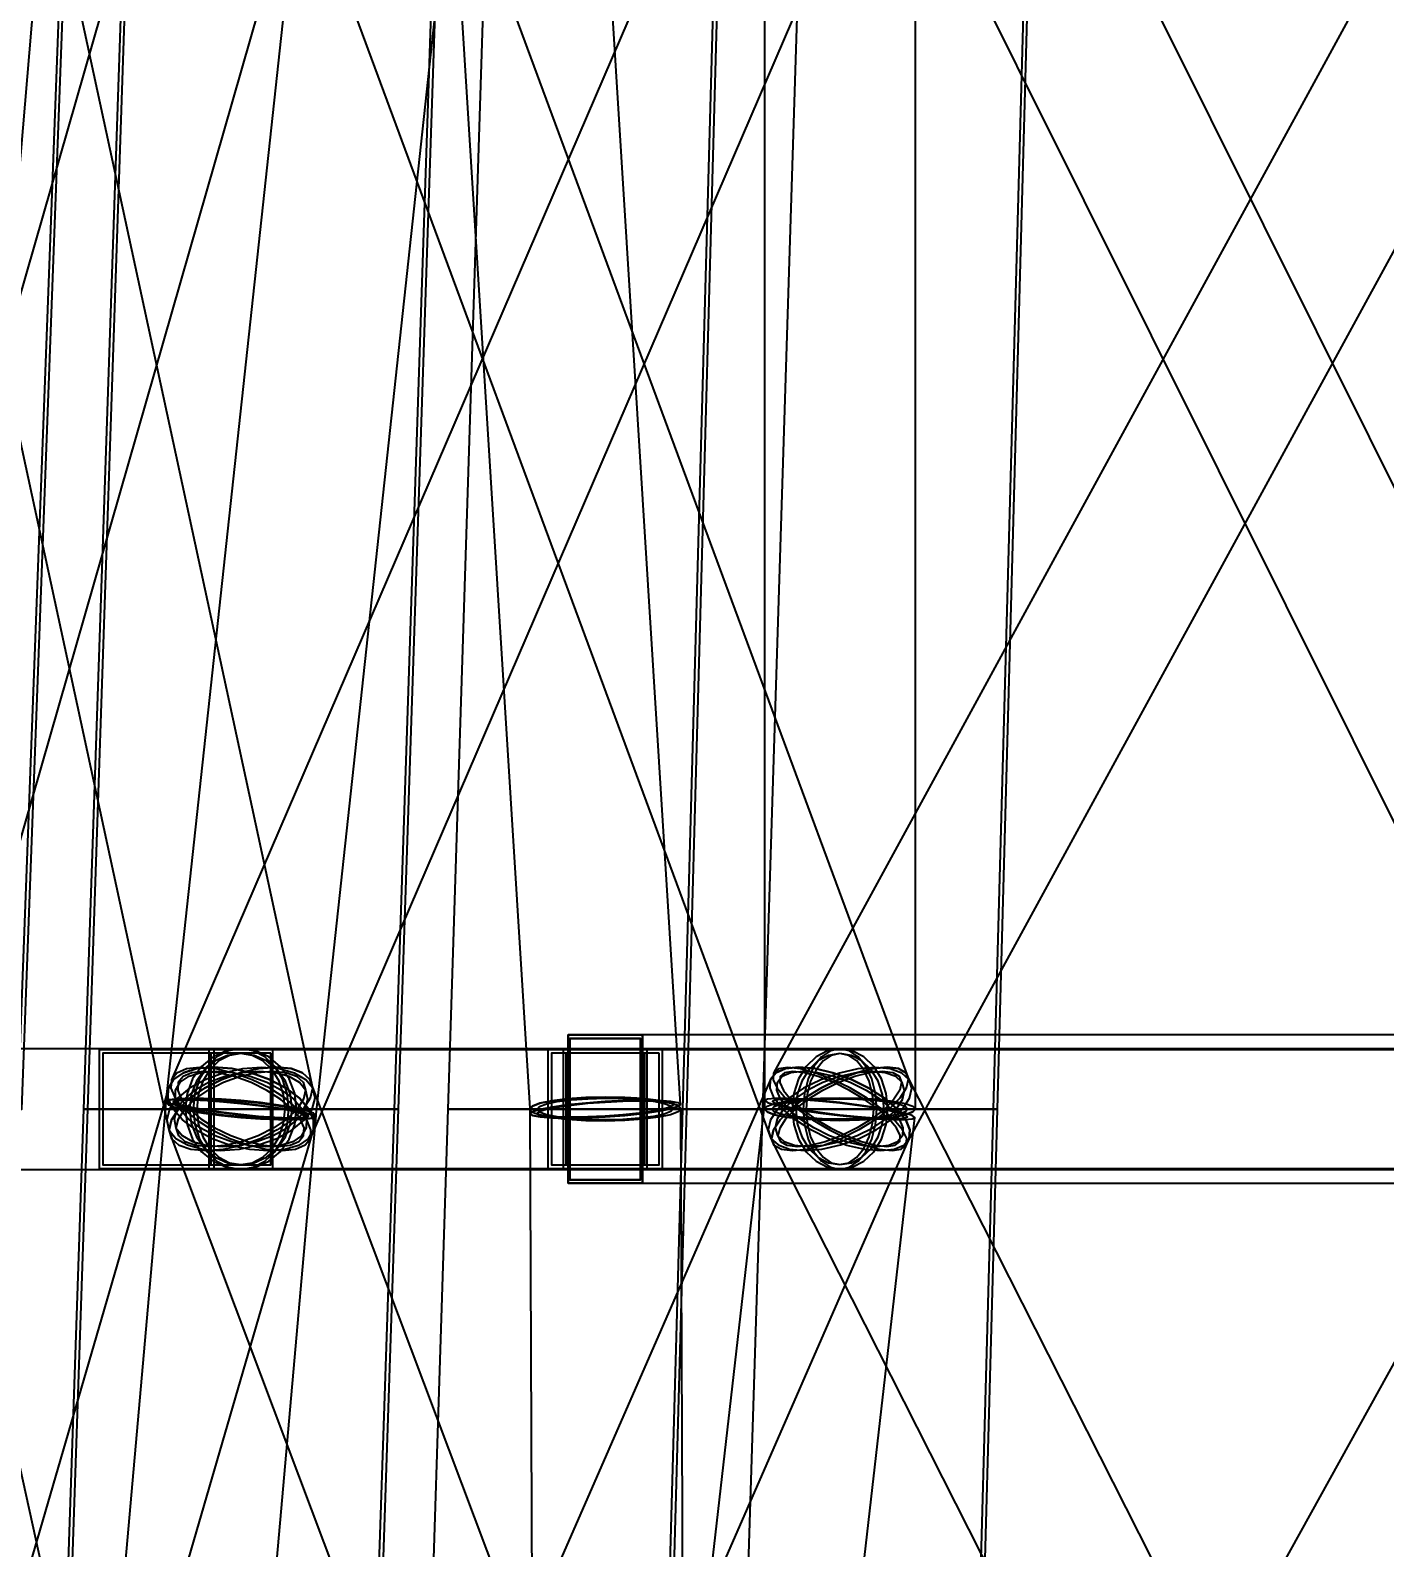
# Model space of a CAD drawing. Header units: millimetres. Extents: x -123812 to 252100, y -3000 to 639000.
# Drawn here: x -11703 to -7142, y 398522 to 403634 of the extents above; entities that cross this region are included whole.
import ezdxf

# ---------------------------------------------------------------- set-up
doc = ezdxf.new("R2010")
doc.units = ezdxf.units.MM
doc.layers.add('D-STR-DIM', color=7, linetype='Continuous', lineweight=13)
doc.layers.add('D-STR-STRC', color=7, linetype='Continuous', lineweight=25)
doc.styles.add('OpenSansCondensed-Light', font='OpenSansCondensed-Light.ttf')
doc.styles.add('TOWER_UNICODE', font='Arial Unicode.ttf')
doc.dimstyles.new('EZDXF', dxfattribs={"dimtxt": 0.25, "dimasz": 0.175, "dimexe": 0.375, "dimexo": 0.125, "dimgap": 0.1, "dimtad": 1, "dimlfac": 100, "dimzin": 12, "dimdsep": 46, "dimtxsty": 'OpenSansCondensed-Light', "dimblk": 'ARCHTICK', "dimcen": 2.5, "dimazin": 3, "dimtfac": 0.5, "dimtmove": 2, "dimatfit": 3})

# ---------------------------------------------------------------- blocks, each defined once
blk = doc.blocks.new('_ARCHTICK')
at = {"color": 0, "linetype": 'BYBLOCK', "const_width": 0.15}
blk.add_lwpolyline([(-0.5, -0.5), (0.5, 0.5)], dxfattribs=at)

msp = doc.modelspace()

# ---------------------------------------------------------------- linework, layer by layer
at = {"layer": 'D-STR-STRC'}
for points in [[(-8541.4, 425027.2), (-11246.2, 400027.2), (-11237.6, 400021.1), (-11212.4, 400013.7), (-11172.3, 400005.3), (-11120, 399996.5), (-11059.1, 399988), (-10993.7, 399980.3), (-10928.4, 399974), (-10867.4, 399969.4), (-10815.1, 399966.9), (-10775, 399966.6), (-10749.8, 399968.7), (-10741.2, 399972.8), (-8036.3, 424972.8)], [(-10404.9, 425021.1), (-12515, 400021.1), (-12506.4, 400013.7), (-12481.1, 400005.3), (-12440.9, 399996.5), (-12388.4, 399988), (-12327.4, 399980.3), (-12261.9, 399974), (-12196.4, 399969.4), (-12135.3, 399966.9), (-12082.9, 399966.6), (-12042.7, 399968.7), (-12017.4, 399972.8), (-12008.8, 399978.9), (-9898.6, 424978.9)], [(-11576.3, 424984.4), (-10020.1, 399984.4), (-10011.4, 399978.1), (-9986.1, 399973.3), (-9945.8, 399970.3), (-9893.3, 399969.4), (-9832.2, 399970.5), (-9766.6, 399973.7), (-9700.9, 399978.6), (-9639.8, 399985), (-9587.3, 399992.4), (-9547, 400000.4), (-9521.7, 400008.3), (-9513, 400015.6), (-11069.3, 425015.6)], [(-9227, 425000), (-9230.3, 400000), (-9221.7, 399990.2), (-9196.3, 399981), (-9155.9, 399973.1), (-9103.3, 399967), (-9042.1, 399963.2), (-8976.3, 399961.9), (-8910.6, 399963.2), (-8849.3, 399967), (-8796.7, 399973), (-8756.4, 399980.9), (-8731, 399990.1), (-8722.3, 400000), (-8719, 425000)], [(-9072.8, 405098.8), (-11227.7, 400098.8), (-11229.5, 400069.9), (-11215.2, 400036.2), (-11185.8, 400000), (-11143.4, 399963.8), (-11090.7, 399930.1), (-11031.4, 399901.2), (-10969.6, 399879), (-10909.4, 399865), (-10855, 399860.3), (-10810, 399865), (-10777.5, 399879), (-10759.8, 399901.2), (-8604.9, 404901.2)], [(-11058.1, 404901.2), (-9209.2, 399901.2), (-9184.5, 399879), (-9145.7, 399865), (-9095.4, 399860.3), (-9036.9, 399865), (-8974.3, 399879), (-8911.9, 399901.2), (-8853.8, 399930.1), (-8804.1, 399963.8), (-8766.1, 400000), (-8742.5, 400036.2), (-8734.7, 400069.9), (-8743.5, 400098.8), (-10592.5, 405098.8)], [(-6473.3, 405121), (-9199.6, 400121), (-9201.3, 400098.8), (-9187.6, 400069.9), (-9159.5, 400036.2), (-9118.9, 400000), (-9068.6, 399963.8), (-9012, 399930.1), (-8953, 399901.2), (-8895.6, 399879), (-8843.7, 399865), (-8800.8, 399860.3), (-8769.9, 399865), (-8753, 399879), (-6026.7, 404879)], [(-6125.2, 400121), (-8616.8, 405121), (-8640.9, 405135), (-8678.4, 405139.7), (-8726.9, 405135), (-8783, 405121), (-8842.9, 405098.8), (-8902.5, 405069.9), (-8957.8, 405036.2), (-9005, 405000), (-9040.8, 404963.8), (-9062.9, 404930.1), (-9069.8, 404901.2), (-9060.8, 404879), (-6569.2, 399879)], [(-11069.5, 405069.9), (-12506.1, 400069.9), (-12506.6, 400036.2), (-12490.5, 400000), (-12458.7, 399963.8), (-12413.6, 399930.1), (-12358.1, 399901.2), (-12296.1, 399879), (-12231.7, 399865), (-12169.4, 399860.3), (-12113.4, 399865), (-12067.5, 399879), (-12034.9, 399901.2), (-12017.7, 399930.1), (-10581.1, 404930.1)], [(-12316.7, 404930.1), (-11236.3, 399930.1), (-11212.6, 399901.2), (-11173.9, 399879), (-11123, 399865), (-11063.3, 399860.3), (-10998.8, 399865), (-10934, 399879), (-10873.2, 399901.2), (-10820.7, 399930.1), (-10779.9, 399963.8), (-10753.8, 400000), (-10743.9, 400036.2), (-10751.1, 400069.9), (-11831.5, 405069.9)], [(-12261.9, 399796.8), (-10993.7, 399796.8), (-10945.1, 399803.7), (-10899.8, 399824), (-10861, 399856.3), (-10831.1, 399898.4), (-10812.4, 399947.4), (-10806, 400000), (-10812.4, 400052.6), (-10831.1, 400101.6), (-10861, 400143.7), (-10899.8, 400176), (-10945.1, 400196.3), (-10993.7, 400203.2), (-12261.9, 400203.2)], [(-12261.9, 399796.8), (-10993.7, 399796.8), (-10945.1, 399803.7), (-10899.8, 399824), (-10861, 399856.3), (-10831.1, 399898.4), (-10812.4, 399947.4), (-10806, 400000), (-10812.4, 400052.6), (-10831.1, 400101.6), (-10861, 400143.7), (-10899.8, 400176), (-10945.1, 400196.3), (-10993.7, 400203.2), (-12261.9, 400203.2)], [(-6347.2, 400203.2), (-8976.3, 400203.2), (-9008.3, 400196.3), (-9038.2, 400176), (-9063.8, 400143.7), (-9083.5, 400101.6), (-9095.8, 400052.6), (-9100, 400000), (-9095.8, 399947.4), (-9083.5, 399898.4), (-9063.8, 399856.3), (-9038.2, 399824), (-9008.3, 399803.7), (-8976.3, 399796.8), (-6347.2, 399796.8)], [(-6347.2, 400203.2), (-8976.3, 400203.2), (-9008.3, 400196.3), (-9038.2, 400176), (-9063.8, 400143.7), (-9083.5, 400101.6), (-9095.8, 400052.6), (-9100, 400000), (-9095.8, 399947.4), (-9083.5, 399898.4), (-9063.8, 399856.3), (-9038.2, 399824), (-9008.3, 399803.7), (-8976.3, 399796.8), (-6347.2, 399796.8)], [(-12205.7, 394929.4), (-10749.7, 399929.4), (-10749, 399963.4), (-10765, 400000), (-10796.6, 400036.6), (-10841.6, 400070.6), (-10897, 400099.9), (-10959, 400122.3), (-11023.3, 400136.4), (-11085.6, 400141.2), (-11141.7, 400136.4), (-11187.6, 400122.3), (-11220.4, 400099.9), (-11237.7, 400070.6), (-12693.7, 395070.6)], [(-10919.7, 395070.6), (-12019.4, 400070.6), (-12043.2, 400099.9), (-12081.8, 400122.3), (-12132.8, 400136.4), (-12192.5, 400141.2), (-12256.9, 400136.4), (-12321.7, 400122.3), (-12382.4, 400099.9), (-12434.9, 400070.6), (-12475.6, 400036.6), (-12501.8, 400000), (-12511.6, 399963.4), (-12504.3, 399929.4), (-11404.6, 394929.4)], [(-10928.6, 394900.1), (-8742.8, 399900.1), (-8740.8, 399929.4), (-8754.9, 399963.4), (-8784.1, 400000), (-8826.3, 400036.6), (-8878.8, 400070.6), (-8937.9, 400099.9), (-8999.7, 400122.3), (-9059.8, 400136.4), (-9114.3, 400141.2), (-9159.3, 400136.4), (-9191.9, 400122.3), (-9209.8, 400099.9), (-11395.6, 395099.9)], [(-8881.4, 395099.9), (-10761.3, 400099.9), (-10785.9, 400122.3), (-10824.7, 400136.4), (-10875.1, 400141.2), (-10933.5, 400136.4), (-10996, 400122.3), (-11058.4, 400099.9), (-11116.3, 400070.6), (-11165.9, 400036.6), (-11203.8, 400000), (-11227.4, 399963.4), (-11235, 399929.4), (-11226.2, 399900.1), (-9346.3, 394900.1)], [(-8891.2, 394877.7), (-6124.6, 399877.7), (-6122.8, 399900.1), (-6136.3, 399929.4), (-6164.1, 399963.4), (-6204.5, 400000), (-6254.5, 400036.6), (-6310.9, 400070.6), (-6369.8, 400099.9), (-6427.1, 400122.3), (-6478.9, 400136.4), (-6521.8, 400141.2), (-6552.8, 400136.4), (-6569.8, 400122.3), (-9336.4, 395122.3)], [(-6223.1, 395122.3), (-8754.9, 400122.3), (-8779, 400136.4), (-8816.5, 400141.2), (-8864.9, 400136.4), (-8920.9, 400122.3), (-8980.7, 400099.9), (-9040.2, 400070.6), (-9095.3, 400036.6), (-9142.3, 400000), (-9178, 399963.4), (-9200, 399929.4), (-9206.7, 399900.1), (-9197.7, 399877.7), (-6665.8, 394877.7)], [(-12948, 374977.9), (-10740.7, 399977.9), (-10749.3, 399986), (-10774.6, 399995.1), (-10814.8, 400004.5), (-10867.2, 400013.5), (-10928.2, 400021.7), (-10993.7, 400028.4), (-11059.2, 400033.1), (-11120.2, 400035.6), (-11172.6, 400035.7), (-11212.8, 400033.3), (-11238.1, 400028.7), (-11246.7, 400022.1), (-13454, 375022.1)], [(-11583.3, 374971.3), (-8724, 399971.3), (-8732.6, 399977.9), (-8757.8, 399986), (-8797.9, 399995.1), (-8850.1, 400004.5), (-8911, 400013.5), (-8976.3, 400021.7), (-9041.6, 400028.4), (-9102.5, 400033.1), (-9154.8, 400035.6), (-9194.9, 400035.7), (-9220.1, 400033.3), (-9228.7, 400028.7), (-12088, 375028.7)], [(-9409.8, 375001), (-9512.6, 400001), (-9521.2, 400011.4), (-9546.6, 400021.1), (-9586.9, 400029.3), (-9639.6, 400035.5), (-9700.8, 400039.3), (-9766.6, 400040.4), (-9832.3, 400038.7), (-9893.6, 400034.5), (-9946.2, 400027.8), (-9986.5, 400019.3), (-10011.9, 400009.5), (-10020.5, 399999), (-9917.8, 374999)]]:
    msp.add_lwpolyline(points, dxfattribs=at)
for points in [[(-12792.3, 400000), (-11731.5, 400000), (-11544.8, 405000), (-12603.3, 405000)], [(-12779, 400000), (-11744.8, 400000), (-11557.4, 405000), (-12590.7, 405000)], [(-11524.1, 400000), (-10463.3, 400000), (-10296.1, 405000), (-11354.5, 405000)], [(-11510.8, 400000), (-10476.6, 400000), (-10308.7, 405000), (-11342, 405000)], [(-10296.9, 400000), (-9236.2, 400000), (-9078.6, 405000), (-10137.1, 405000)], [(-9506.7, 400000), (-8445.9, 400000), (-8309.6, 405000), (-9368.1, 405000)], [(-9493.4, 400000), (-8459.2, 400000), (-8322.2, 405000), (-9355.5, 405000)], [(-9891.6, 399750), (-4712, 399750), (-4712, 400250), (-9891.6, 400250)], [(-9891.6, 400250), (-9641.6, 400250), (-9641.6, 399750), (-9891.6, 399750)], [(-9891.6, 399750), (-4712, 399750), (-4712, 400250), (-9891.6, 400250)], [(-9641.6, 400250), (-9891.6, 400250), (-9891.6, 399750), (-9641.6, 399750)], [(-9885.6, 400238), (-9647.6, 400238), (-9647.6, 399762), (-9885.6, 399762)], [(-9647.6, 400238), (-9885.6, 400238), (-9885.6, 399762), (-9647.6, 399762)], [(-11470.6, 399800), (-9573.4, 399800), (-9573.4, 400200), (-11470.6, 400200)], [(-11084.3, 400200), (-11470.6, 400200), (-11470.6, 399800), (-11084.3, 399800)], [(-11470.6, 399800), (-9573.4, 399800), (-9573.4, 400200), (-11470.6, 400200)], [(-11084.3, 400200), (-11470.6, 400200), (-11470.6, 399800), (-11084.3, 399800)], [(-11095.8, 400188), (-11459, 400188), (-11459, 399812), (-11095.8, 399812)], [(-11095.8, 400188), (-11459, 400188), (-11459, 399812), (-11095.8, 399812)], [(-11181.4, 400000), (-11175, 399947.4), (-11156.3, 399898.4), (-11126.5, 399856.3), (-11087.6, 399824), (-11042.3, 399803.7), (-10993.7, 399796.8), (-10945.1, 399803.7), (-10899.8, 399824), (-10861, 399856.3), (-10831.1, 399898.4), (-10812.4, 399947.4), (-10806, 400000), (-10812.4, 400052.6), (-10831.1, 400101.6), (-10861, 400143.7), (-10899.8, 400176), (-10945.1, 400196.3), (-10993.7, 400203.2), (-11042.3, 400196.3), (-11087.6, 400176), (-11126.5, 400143.7), (-11156.3, 400101.6), (-11175, 400052.6)], [(-11181.4, 400000), (-11175, 399947.4), (-11156.3, 399898.4), (-11126.5, 399856.3), (-11087.6, 399824), (-11042.3, 399803.7), (-10993.7, 399796.8), (-10945.1, 399803.7), (-10899.8, 399824), (-10861, 399856.3), (-10831.1, 399898.4), (-10812.4, 399947.4), (-10806, 400000), (-10812.4, 400052.6), (-10831.1, 400101.6), (-10861, 400143.7), (-10899.8, 400176), (-10945.1, 400196.3), (-10993.7, 400203.2), (-11042.3, 400196.3), (-11087.6, 400176), (-11126.5, 400143.7), (-11156.3, 400101.6), (-11175, 400052.6)], [(-11166.7, 400000), (-11160.8, 399951.5), (-11143.5, 399906.4), (-11116, 399867.6), (-11080.2, 399837.9), (-11038.5, 399819.2), (-10993.7, 399812.8), (-10948.9, 399819.2), (-10907.2, 399837.9), (-10871.4, 399867.6), (-10843.9, 399906.4), (-10826.7, 399951.5), (-10820.8, 400000), (-10826.7, 400048.5), (-10843.9, 400093.6), (-10871.4, 400132.4), (-10907.2, 400162.1), (-10948.9, 400180.8), (-10993.7, 400187.2), (-11038.5, 400180.8), (-11080.2, 400162.1), (-11116, 400132.4), (-11143.5, 400093.6), (-11160.8, 400048.5)], [(-11166.7, 400000), (-11160.8, 399951.5), (-11143.5, 399906.4), (-11116, 399867.6), (-11080.2, 399837.9), (-11038.5, 399819.2), (-10993.7, 399812.8), (-10948.9, 399819.2), (-10907.2, 399837.9), (-10871.4, 399867.6), (-10843.9, 399906.4), (-10826.7, 399951.5), (-10820.8, 400000), (-10826.7, 400048.5), (-10843.9, 400093.6), (-10871.4, 400132.4), (-10907.2, 400162.1), (-10948.9, 400180.8), (-10993.7, 400187.2), (-11038.5, 400180.8), (-11080.2, 400162.1), (-11116, 400132.4), (-11143.5, 400093.6), (-11160.8, 400048.5)], [(-11154.9, 400000), (-11149.4, 399947.4), (-11133.3, 399898.4), (-11107.7, 399856.3), (-11074.3, 399824), (-11035.4, 399803.7), (-10993.7, 399796.8), (-8976.3, 399796.8), (-8934.6, 399803.7), (-8895.7, 399824), (-8862.3, 399856.3), (-8836.7, 399898.4), (-8820.6, 399947.4), (-8815.1, 400000), (-8820.6, 400052.6), (-8836.7, 400101.6), (-8862.3, 400143.7), (-8895.7, 400176), (-8934.6, 400196.3), (-8976.3, 400203.2), (-10993.7, 400203.2), (-11035.4, 400196.3), (-11074.3, 400176), (-11107.7, 400143.7), (-11133.3, 400101.6), (-11149.4, 400052.6)], [(-11154.9, 400000), (-11149.4, 399947.4), (-11133.3, 399898.4), (-11107.7, 399856.3), (-11074.3, 399824), (-11035.4, 399803.7), (-10993.7, 399796.8), (-10952, 399803.7), (-10913.1, 399824), (-10879.7, 399856.3), (-10854.1, 399898.4), (-10838, 399947.4), (-10832.5, 400000), (-10838, 400052.6), (-10854.1, 400101.6), (-10879.7, 400143.7), (-10913.1, 400176), (-10952, 400196.3), (-10993.7, 400203.2), (-11035.4, 400196.3), (-11074.3, 400176), (-11107.7, 400143.7), (-11133.3, 400101.6), (-11149.4, 400052.6)], [(-11154.9, 400000), (-11149.4, 399947.4), (-11133.3, 399898.4), (-11107.7, 399856.3), (-11074.3, 399824), (-11035.4, 399803.7), (-10993.7, 399796.8), (-8976.3, 399796.8), (-8934.6, 399803.7), (-8895.7, 399824), (-8862.3, 399856.3), (-8836.7, 399898.4), (-8820.6, 399947.4), (-8815.1, 400000), (-8820.6, 400052.6), (-8836.7, 400101.6), (-8862.3, 400143.7), (-8895.7, 400176), (-8934.6, 400196.3), (-8976.3, 400203.2), (-10993.7, 400203.2), (-11035.4, 400196.3), (-11074.3, 400176), (-11107.7, 400143.7), (-11133.3, 400101.6), (-11149.4, 400052.6)], [(-11154.9, 400000), (-11149.4, 399947.4), (-11133.3, 399898.4), (-11107.7, 399856.3), (-11074.3, 399824), (-11035.4, 399803.7), (-10993.7, 399796.8), (-10952, 399803.7), (-10913.1, 399824), (-10879.7, 399856.3), (-10854.1, 399898.4), (-10838, 399947.4), (-10832.5, 400000), (-10838, 400052.6), (-10854.1, 400101.6), (-10879.7, 400143.7), (-10913.1, 400176), (-10952, 400196.3), (-10993.7, 400203.2), (-11035.4, 400196.3), (-11074.3, 400176), (-11107.7, 400143.7), (-11133.3, 400101.6), (-11149.4, 400052.6)], [(-11142.2, 400000), (-11137.2, 399951.5), (-11122.3, 399906.4), (-11098.7, 399867.6), (-11068, 399837.9), (-11032.2, 399819.2), (-10993.7, 399812.8), (-10955.3, 399819.2), (-10919.5, 399837.9), (-10888.7, 399867.6), (-10865.1, 399906.4), (-10850.3, 399951.5), (-10845.2, 400000), (-10850.3, 400048.5), (-10865.1, 400093.6), (-10888.7, 400132.4), (-10919.5, 400162.1), (-10955.3, 400180.8), (-10993.7, 400187.2), (-11032.2, 400180.8), (-11068, 400162.1), (-11098.7, 400132.4), (-11122.3, 400093.6), (-11137.2, 400048.5)], [(-11142.2, 400000), (-11137.2, 399951.5), (-11122.3, 399906.4), (-11098.7, 399867.6), (-11068, 399837.9), (-11032.2, 399819.2), (-10993.7, 399812.8), (-10955.3, 399819.2), (-10919.5, 399837.9), (-10888.7, 399867.6), (-10865.1, 399906.4), (-10850.3, 399951.5), (-10845.2, 400000), (-10850.3, 400048.5), (-10865.1, 400093.6), (-10888.7, 400132.4), (-10919.5, 400162.1), (-10955.3, 400180.8), (-10993.7, 400187.2), (-11032.2, 400180.8), (-11068, 400162.1), (-11098.7, 400132.4), (-11122.3, 400093.6), (-11137.2, 400048.5)], [(-11101.3, 399800), (-5531.1, 399800), (-5531.1, 400200), (-11101.3, 400200)], [(-10886.1, 400200), (-11101.3, 400200), (-11101.3, 399800), (-10886.1, 399800)], [(-10892.5, 400188), (-11094.9, 400188), (-11094.9, 399812), (-10892.5, 399812)], [(-9573.4, 400200), (-9959.7, 400200), (-9959.7, 399800), (-9573.4, 399800)], [(-9573.4, 400200), (-9959.7, 400200), (-9959.7, 399800), (-9573.4, 399800)], [(-9585, 400188), (-9948.1, 400188), (-9948.1, 399812), (-9585, 399812)], [(-9585, 400188), (-9948.1, 400188), (-9948.1, 399812), (-9585, 399812)], [(-9908, 399800), (-5497.3, 399800), (-5497.3, 400200), (-9908, 400200)], [(-9625.1, 400200), (-9908, 400200), (-9908, 399800), (-9625.1, 399800)], [(-9908, 399800), (-5497.3, 399800), (-5497.3, 400200), (-9908, 400200)], [(-9625.1, 400200), (-9908, 400200), (-9908, 399800), (-9625.1, 399800)], [(-9633.6, 400188), (-9899.5, 400188), (-9899.5, 399812), (-9633.6, 399812)], [(-9633.6, 400188), (-9899.5, 400188), (-9899.5, 399812), (-9633.6, 399812)], [(-9137.5, 400000), (-9132, 399947.4), (-9115.9, 399898.4), (-9090.3, 399856.3), (-9056.9, 399824), (-9018.1, 399803.7), (-8976.3, 399796.8), (-8934.6, 399803.7), (-8895.7, 399824), (-8862.3, 399856.3), (-8836.7, 399898.4), (-8820.6, 399947.4), (-8815.1, 400000), (-8820.6, 400052.6), (-8836.7, 400101.6), (-8862.3, 400143.7), (-8895.7, 400176), (-8934.6, 400196.3), (-8976.3, 400203.2), (-9018.1, 400196.3), (-9056.9, 400176), (-9090.3, 400143.7), (-9115.9, 400101.6), (-9132, 400052.6)], [(-9137.5, 400000), (-9132, 399947.4), (-9115.9, 399898.4), (-9090.3, 399856.3), (-9056.9, 399824), (-9018.1, 399803.7), (-8976.3, 399796.8), (-8934.6, 399803.7), (-8895.7, 399824), (-8862.3, 399856.3), (-8836.7, 399898.4), (-8820.6, 399947.4), (-8815.1, 400000), (-8820.6, 400052.6), (-8836.7, 400101.6), (-8862.3, 400143.7), (-8895.7, 400176), (-8934.6, 400196.3), (-8976.3, 400203.2), (-9018.1, 400196.3), (-9056.9, 400176), (-9090.3, 400143.7), (-9115.9, 400101.6), (-9132, 400052.6)], [(-9124.8, 400000), (-9119.8, 399951.5), (-9104.9, 399906.4), (-9081.3, 399867.6), (-9050.6, 399837.9), (-9014.8, 399819.2), (-8976.3, 399812.8), (-8937.9, 399819.2), (-8902.1, 399837.9), (-8871.3, 399867.6), (-8847.7, 399906.4), (-8832.9, 399951.5), (-8827.8, 400000), (-8832.9, 400048.5), (-8847.7, 400093.6), (-8871.3, 400132.4), (-8902.1, 400162.1), (-8937.9, 400180.8), (-8976.3, 400187.2), (-9014.8, 400180.8), (-9050.6, 400162.1), (-9081.3, 400132.4), (-9104.9, 400093.6), (-9119.8, 400048.5)], [(-9124.8, 400000), (-9119.8, 399951.5), (-9104.9, 399906.4), (-9081.3, 399867.6), (-9050.6, 399837.9), (-9014.8, 399819.2), (-8976.3, 399812.8), (-8937.9, 399819.2), (-8902.1, 399837.9), (-8871.3, 399867.6), (-8847.7, 399906.4), (-8832.9, 399951.5), (-8827.8, 400000), (-8832.9, 400048.5), (-8847.7, 400093.6), (-8871.3, 400132.4), (-8902.1, 400162.1), (-8937.9, 400180.8), (-8976.3, 400187.2), (-9014.8, 400180.8), (-9050.6, 400162.1), (-9081.3, 400132.4), (-9104.9, 400093.6), (-9119.8, 400048.5)], [(-9100, 400000), (-9095.8, 399947.4), (-9083.5, 399898.4), (-9063.8, 399856.3), (-9038.2, 399824), (-9008.3, 399803.7), (-8976.3, 399796.8), (-8944.3, 399803.7), (-8914.5, 399824), (-8888.9, 399856.3), (-8869.2, 399898.4), (-8856.8, 399947.4), (-8852.6, 400000), (-8856.8, 400052.6), (-8869.2, 400101.6), (-8888.9, 400143.7), (-8914.5, 400176), (-8944.3, 400196.3), (-8976.3, 400203.2), (-9008.3, 400196.3), (-9038.2, 400176), (-9063.8, 400143.7), (-9083.5, 400101.6), (-9095.8, 400052.6)], [(-9100, 400000), (-9095.8, 399947.4), (-9083.5, 399898.4), (-9063.8, 399856.3), (-9038.2, 399824), (-9008.3, 399803.7), (-8976.3, 399796.8), (-8944.3, 399803.7), (-8914.5, 399824), (-8888.9, 399856.3), (-8869.2, 399898.4), (-8856.8, 399947.4), (-8852.6, 400000), (-8856.8, 400052.6), (-8869.2, 400101.6), (-8888.9, 400143.7), (-8914.5, 400176), (-8944.3, 400196.3), (-8976.3, 400203.2), (-9008.3, 400196.3), (-9038.2, 400176), (-9063.8, 400143.7), (-9083.5, 400101.6), (-9095.8, 400052.6)], [(-9090.3, 400000), (-9086.4, 399951.5), (-9075, 399906.4), (-9056.9, 399867.6), (-9033.3, 399837.9), (-9005.8, 399819.2), (-8976.3, 399812.8), (-8946.8, 399819.2), (-8919.3, 399837.9), (-8895.7, 399867.6), (-8877.6, 399906.4), (-8866.3, 399951.5), (-8862.4, 400000), (-8866.3, 400048.5), (-8877.6, 400093.6), (-8895.7, 400132.4), (-8919.3, 400162.1), (-8946.8, 400180.8), (-8976.3, 400187.2), (-9005.8, 400180.8), (-9033.3, 400162.1), (-9056.9, 400132.4), (-9075, 400093.6), (-9086.4, 400048.5)], [(-9090.3, 400000), (-9086.4, 399951.5), (-9075, 399906.4), (-9056.9, 399867.6), (-9033.3, 399837.9), (-9005.8, 399819.2), (-8976.3, 399812.8), (-8946.8, 399819.2), (-8919.3, 399837.9), (-8895.7, 399867.6), (-8877.6, 399906.4), (-8866.3, 399951.5), (-8862.4, 400000), (-8866.3, 400048.5), (-8877.6, 400093.6), (-8895.7, 400132.4), (-8919.3, 400162.1), (-8946.8, 400180.8), (-8976.3, 400187.2), (-9005.8, 400180.8), (-9033.3, 400162.1), (-9056.9, 400132.4), (-9075, 400093.6), (-9086.4, 400048.5)], [(-11233.7, 400000), (-11243.5, 399963.8), (-11236.3, 399930.1), (-11212.6, 399901.2), (-11173.9, 399879), (-11123, 399865), (-11063.3, 399860.3), (-10998.8, 399865), (-10934, 399879), (-10873.2, 399901.2), (-10820.7, 399930.1), (-10779.9, 399963.8), (-10753.8, 400000), (-10743.9, 400036.2), (-10751.1, 400069.9), (-10774.9, 400098.8), (-10813.5, 400121), (-10864.4, 400135), (-10924.1, 400139.7), (-10988.6, 400135), (-11053.4, 400121), (-11114.2, 400098.8), (-11166.7, 400069.9), (-11207.5, 400036.2)], [(-10765, 400000), (-10749, 399963.4), (-10749.7, 399929.4), (-10767, 399900.1), (-10799.8, 399877.7), (-10845.8, 399863.6), (-10901.8, 399858.8), (-10964.1, 399863.6), (-11028.5, 399877.7), (-11090.4, 399900.1), (-11145.8, 399929.4), (-11190.8, 399963.4), (-11222.4, 400000), (-11238.4, 400036.6), (-11237.7, 400070.6), (-11220.4, 400099.9), (-11187.6, 400122.3), (-11141.7, 400136.4), (-11085.6, 400141.2), (-11023.3, 400136.4), (-10959, 400122.3), (-10897, 400099.9), (-10841.6, 400070.6), (-10796.6, 400036.6)], [(-10783.6, 400000), (-10821.5, 399963.4), (-10871.1, 399929.4), (-10929.1, 399900.1), (-10991.4, 399877.7), (-11053.9, 399863.6), (-11112.4, 399858.8), (-11162.7, 399863.6), (-11201.5, 399877.7), (-11226.2, 399900.1), (-11235, 399929.4), (-11227.4, 399963.4), (-11203.8, 400000), (-11165.9, 400036.6), (-11116.3, 400070.6), (-11058.4, 400099.9), (-10996, 400122.3), (-10933.5, 400136.4), (-10875.1, 400141.2), (-10824.7, 400136.4), (-10785.9, 400122.3), (-10761.3, 400099.9), (-10752.4, 400070.6), (-10760.1, 400036.6)], [(-11185.8, 400000), (-11143.4, 399963.8), (-11090.7, 399930.1), (-11031.4, 399901.2), (-10969.6, 399879), (-10909.4, 399865), (-10855, 399860.3), (-10810, 399865), (-10777.5, 399879), (-10759.8, 399901.2), (-10758, 399930.1), (-10772.2, 399963.8), (-10801.6, 400000), (-10844.1, 400036.2), (-10896.7, 400069.9), (-10956, 400098.8), (-11017.8, 400121), (-11078, 400135), (-11132.5, 400139.7), (-11177.5, 400135), (-11209.9, 400121), (-11227.7, 400098.8), (-11229.5, 400069.9), (-11215.2, 400036.2)], [(-9186.5, 400000), (-9210.2, 399963.8), (-9217.9, 399930.1), (-9209.2, 399901.2), (-9184.5, 399879), (-9145.7, 399865), (-9095.4, 399860.3), (-9036.9, 399865), (-8974.3, 399879), (-8911.9, 399901.2), (-8853.8, 399930.1), (-8804.1, 399963.8), (-8766.1, 400000), (-8742.5, 400036.2), (-8734.7, 400069.9), (-8743.5, 400098.8), (-8768.1, 400121), (-8806.9, 400135), (-8857.3, 400139.7), (-8915.7, 400135), (-8978.3, 400121), (-9040.8, 400098.8), (-9098.9, 400069.9), (-9148.6, 400036.2)], [(-8784.1, 400000), (-8754.9, 399963.4), (-8740.8, 399929.4), (-8742.8, 399900.1), (-8760.7, 399877.7), (-8793.3, 399863.6), (-8838.4, 399858.8), (-8892.8, 399863.6), (-8953, 399877.7), (-9014.7, 399900.1), (-9073.9, 399929.4), (-9126.3, 399963.4), (-9168.6, 400000), (-9197.7, 400036.6), (-9211.8, 400070.6), (-9209.8, 400099.9), (-9191.9, 400122.3), (-9159.3, 400136.4), (-9114.3, 400141.2), (-9059.8, 400136.4), (-8999.7, 400122.3), (-8937.9, 400099.9), (-8878.8, 400070.6), (-8826.3, 400036.6)], [(-8810.3, 400000), (-8857.4, 399963.4), (-8912.5, 399929.4), (-8972, 399900.1), (-9031.7, 399877.7), (-9087.7, 399863.6), (-9136.1, 399858.8), (-9173.6, 399863.6), (-9197.7, 399877.7), (-9206.7, 399900.1), (-9200, 399929.4), (-9178, 399963.4), (-9142.3, 400000), (-9095.3, 400036.6), (-9040.2, 400070.6), (-8980.7, 400099.9), (-8920.9, 400122.3), (-8864.9, 400136.4), (-8816.5, 400141.2), (-8779, 400136.4), (-8754.9, 400122.3), (-8746, 400099.9), (-8752.7, 400070.6), (-8774.6, 400036.6)], [(-9118.9, 400000), (-9068.6, 399963.8), (-9012, 399930.1), (-8953, 399901.2), (-8895.6, 399879), (-8843.7, 399865), (-8800.8, 399860.3), (-8769.9, 399865), (-8753, 399879), (-8751.4, 399901.2), (-8765.1, 399930.1), (-8793.2, 399963.8), (-8833.8, 400000), (-8884.1, 400036.2), (-8940.6, 400069.9), (-8999.6, 400098.8), (-9057.1, 400121), (-9109, 400135), (-9151.9, 400139.7), (-9182.8, 400135), (-9199.6, 400121), (-9201.3, 400098.8), (-9187.6, 400069.9), (-9159.5, 400036.2)], [(-11210, 400000), (-11218.9, 399967.4), (-11212.4, 399937), (-11191, 399910.9), (-11156.2, 399890.9), (-11110.3, 399878.3), (-11056.4, 399874), (-10998.3, 399878.3), (-10939.9, 399890.9), (-10885.1, 399910.9), (-10837.7, 399937), (-10801, 399967.4), (-10777.4, 400000), (-10768.5, 400032.6), (-10775, 400063), (-10796.4, 400089.1), (-10831.2, 400109.1), (-10877.1, 400121.7), (-10931, 400126), (-10989.1, 400121.7), (-11047.6, 400109.1), (-11102.3, 400089.1), (-11149.7, 400063), (-11186.4, 400032.6)], [(-10787.5, 400000), (-10773.1, 399967), (-10773.7, 399936.3), (-10789.3, 399910), (-10818.9, 399889.7), (-10860.3, 399877), (-10910.9, 399872.7), (-10967, 399877), (-11025, 399889.7), (-11080.9, 399910), (-11130.8, 399936.3), (-11171.4, 399967), (-11199.9, 400000), (-11214.3, 400033), (-11213.7, 400063.7), (-11198.1, 400090), (-11168.5, 400110.3), (-11127.1, 400123), (-11076.6, 400127.3), (-11020.4, 400123), (-10962.4, 400110.3), (-10906.5, 400090), (-10856.6, 400063.7), (-10816, 400033)], [(-10804.3, 400000), (-10838.4, 399967), (-10883.2, 399936.3), (-10935.4, 399910), (-10991.6, 399889.7), (-11048, 399877), (-11100.7, 399872.7), (-11146.1, 399877), (-11181.1, 399889.7), (-11203.3, 399910), (-11211.2, 399936.3), (-11204.4, 399967), (-11183.1, 400000), (-11149, 400033), (-11104.3, 400063.7), (-11052, 400090), (-10995.8, 400110.3), (-10939.4, 400123), (-10886.7, 400127.3), (-10841.4, 400123), (-10806.4, 400110.3), (-10784.1, 400090), (-10776.2, 400063.7), (-10783.1, 400033)], [(-11166.9, 400000), (-11128.6, 399967.4), (-11081.2, 399937), (-11027.7, 399910.9), (-10972, 399890.9), (-10917.7, 399878.3), (-10868.6, 399874), (-10828.1, 399878.3), (-10798.8, 399890.9), (-10782.8, 399910.9), (-10781.2, 399937), (-10794, 399967.4), (-10820.5, 400000), (-10858.8, 400032.6), (-10906.3, 400063), (-10959.7, 400089.1), (-11015.4, 400109.1), (-11069.7, 400121.7), (-11118.8, 400126), (-11159.4, 400121.7), (-11188.6, 400109.1), (-11204.6, 400089.1), (-11206.3, 400063), (-11193.4, 400032.6)], [(-9165.9, 400000), (-9187.2, 399967.4), (-9194.1, 399937), (-9186.2, 399910.9), (-9164, 399890.9), (-9129.1, 399878.3), (-9083.7, 399874), (-9031, 399878.3), (-8974.5, 399890.9), (-8918.2, 399910.9), (-8865.9, 399937), (-8821, 399967.4), (-8786.8, 400000), (-8765.5, 400032.6), (-8758.5, 400063), (-8766.4, 400089.1), (-8788.6, 400109.1), (-8823.6, 400121.7), (-8869, 400126), (-8921.7, 400121.7), (-8978.1, 400109.1), (-9034.4, 400089.1), (-9086.8, 400063), (-9131.6, 400032.6)], [(-8803, 400000), (-8776.7, 399967), (-8764, 399936.3), (-8765.8, 399910), (-8781.9, 399889.7), (-8811.3, 399877), (-8851.9, 399872.7), (-8901, 399877), (-8955.3, 399889.7), (-9010.9, 399910), (-9064.3, 399936.3), (-9111.6, 399967), (-9149.7, 400000), (-9176, 400033), (-9188.6, 400063.7), (-9186.8, 400090), (-9170.7, 400110.3), (-9141.3, 400123), (-9100.7, 400127.3), (-9051.6, 400123), (-8997.4, 400110.3), (-8941.7, 400090), (-8888.4, 400063.7), (-8841.1, 400033)], [(-8826.7, 400000), (-8869.1, 399967), (-8918.8, 399936.3), (-8972.4, 399910), (-9026.3, 399889.7), (-9076.8, 399877), (-9120.4, 399872.7), (-9154.2, 399877), (-9175.9, 399889.7), (-9184, 399910), (-9178, 399936.3), (-9158.2, 399967), (-9126, 400000), (-9083.6, 400033), (-9033.9, 400063.7), (-8980.3, 400090), (-8926.4, 400110.3), (-8875.9, 400123), (-8832.3, 400127.3), (-8798.4, 400123), (-8776.7, 400110.3), (-8768.6, 400090), (-8774.7, 400063.7), (-8794.5, 400033)], [(-9104.9, 400000), (-9059.5, 399967.4), (-9008.5, 399937), (-8955.3, 399910.9), (-8903.5, 399890.9), (-8856.7, 399878.3), (-8818.1, 399874), (-8790.2, 399878.3), (-8775, 399890.9), (-8773.5, 399910.9), (-8785.9, 399937), (-8811.2, 399967.4), (-8847.8, 400000), (-8893.1, 400032.6), (-8944.1, 400063), (-8997.3, 400089.1), (-9049.1, 400109.1), (-9095.9, 400121.7), (-9134.6, 400126), (-9162.5, 400121.7), (-9177.7, 400109.1), (-9179.1, 400089.1), (-9166.8, 400063), (-9141.4, 400032.6)], [(-10993.7, 400028.4), (-11059.2, 400033.1), (-11120.2, 400035.6), (-11172.6, 400035.7), (-11212.8, 400033.3), (-11238.1, 400028.7), (-11246.7, 400022.1), (-11238.1, 400014), (-11212.8, 400004.9), (-11172.6, 399995.5), (-11120.2, 399986.5), (-11059.2, 399978.3), (-10993.7, 399971.6), (-10928.2, 399966.9), (-10867.2, 399964.4), (-10814.8, 399964.3), (-10774.6, 399966.7), (-10749.3, 399971.3), (-10740.7, 399977.9), (-10749.3, 399986), (-10774.6, 399995.1), (-10814.8, 400004.5), (-10867.2, 400013.5), (-10928.2, 400021.7)], [(-10993.7, 400019.7), (-11059.1, 400026), (-11120, 400030.6), (-11172.3, 400033.1), (-11212.4, 400033.4), (-11237.6, 400031.3), (-11246.2, 400027.2), (-11237.6, 400021.1), (-11212.4, 400013.7), (-11172.3, 400005.3), (-11120, 399996.5), (-11059.1, 399988), (-10993.7, 399980.3), (-10928.4, 399974), (-10867.4, 399969.4), (-10815.1, 399966.9), (-10775, 399966.6), (-10749.8, 399968.7), (-10741.2, 399972.8), (-10749.8, 399978.9), (-10775, 399986.3), (-10815.1, 399994.7), (-10867.4, 400003.5), (-10928.4, 400012)], [(-10993.7, 400025.6), (-11052.8, 400029.9), (-11107.8, 400032.1), (-11155, 400032.2), (-11191.3, 400030), (-11214.1, 400025.8), (-11221.8, 400019.9), (-11214.1, 400012.6), (-11191.3, 400004.4), (-11155, 399996), (-11107.8, 399987.8), (-11052.8, 399980.4), (-10993.7, 399974.4), (-10934.7, 399970.1), (-10879.6, 399967.9), (-10832.4, 399967.8), (-10796.2, 399970), (-10773.4, 399974.2), (-10765.6, 399980.1), (-10773.4, 399987.4), (-10796.2, 399995.6), (-10832.4, 400004), (-10879.6, 400012.2), (-10934.7, 400019.6)], [(-10993.7, 400017.7), (-11052.6, 400023.5), (-11107.6, 400027.6), (-11154.7, 400029.9), (-11190.9, 400030.1), (-11213.6, 400028.2), (-11221.4, 400024.5), (-11213.6, 400019.1), (-11190.9, 400012.3), (-11154.7, 400004.8), (-11107.6, 399996.9), (-11052.6, 399989.2), (-10993.7, 399982.3), (-10934.8, 399976.5), (-10879.9, 399972.4), (-10832.7, 399970.1), (-10796.5, 399969.9), (-10773.8, 399971.8), (-10766, 399975.5), (-10773.8, 399980.9), (-10796.5, 399987.7), (-10832.7, 399995.2), (-10879.9, 400003.1), (-10934.8, 400010.8)], [(-9766.6, 399959.6), (-9832.3, 399960.7), (-9893.6, 399964.5), (-9946.2, 399970.7), (-9986.5, 399978.9), (-10011.9, 399988.6), (-10020.5, 399999), (-10011.9, 400009.5), (-9986.5, 400019.3), (-9946.2, 400027.8), (-9893.6, 400034.5), (-9832.3, 400038.7), (-9766.6, 400040.4), (-9700.8, 400039.3), (-9639.6, 400035.5), (-9586.9, 400029.3), (-9546.6, 400021.1), (-9521.2, 400011.4), (-9512.6, 400001), (-9521.2, 399990.5), (-9546.6, 399980.7), (-9586.9, 399972.2), (-9639.6, 399965.5), (-9700.8, 399961.3)], [(-9766.6, 399973.7), (-9832.2, 399970.5), (-9893.3, 399969.4), (-9945.8, 399970.3), (-9986.1, 399973.3), (-10011.4, 399978.1), (-10020.1, 399984.4), (-10011.4, 399991.7), (-9986.1, 399999.6), (-9945.8, 400007.6), (-9893.3, 400015), (-9832.2, 400021.4), (-9766.6, 400026.3), (-9700.9, 400029.5), (-9639.8, 400030.6), (-9587.3, 400029.7), (-9547, 400026.7), (-9521.7, 400021.9), (-9513, 400015.6), (-9521.7, 400008.3), (-9547, 400000.4), (-9587.3, 399992.4), (-9639.8, 399985), (-9700.9, 399978.6)], [(-9766.6, 399963.6), (-9825.8, 399964.6), (-9881.1, 399968), (-9928.5, 399973.6), (-9964.9, 399981), (-9987.7, 399989.7), (-9995.5, 399999.1), (-9987.7, 400008.5), (-9964.9, 400017.4), (-9928.5, 400025.1), (-9881.1, 400031.1), (-9825.8, 400034.9), (-9766.6, 400036.4), (-9707.3, 400035.4), (-9652.1, 400032), (-9604.6, 400026.4), (-9568.2, 400019), (-9545.4, 400010.3), (-9537.6, 400000.9), (-9545.4, 399991.5), (-9568.2, 399982.6), (-9604.6, 399974.9), (-9652.1, 399968.9), (-9707.3, 399965.1)], [(-8976.3, 399961.9), (-9042.1, 399963.2), (-9103.3, 399967), (-9155.9, 399973.1), (-9196.3, 399981), (-9221.7, 399990.2), (-9230.3, 400000), (-9221.7, 400009.9), (-9196.3, 400019.1), (-9155.9, 400027), (-9103.3, 400033), (-9042.1, 400036.8), (-8976.3, 400038.1), (-8910.6, 400036.8), (-8849.3, 400033), (-8796.7, 400026.9), (-8756.4, 400019), (-8731, 400009.8), (-8722.3, 400000), (-8731, 399990.1), (-8756.4, 399980.9), (-8796.7, 399973), (-8849.3, 399967), (-8910.6, 399963.2)], [(-8976.3, 400021.7), (-9041.6, 400028.4), (-9102.5, 400033.1), (-9154.8, 400035.6), (-9194.9, 400035.7), (-9220.1, 400033.3), (-9228.7, 400028.7), (-9220.1, 400022.1), (-9194.9, 400014), (-9154.8, 400004.9), (-9102.5, 399995.5), (-9041.6, 399986.5), (-8976.3, 399978.3), (-8911, 399971.6), (-8850.1, 399966.9), (-8797.9, 399964.4), (-8757.8, 399964.3), (-8732.6, 399966.7), (-8724, 399971.3), (-8732.6, 399977.9), (-8757.8, 399986), (-8797.9, 399995.1), (-8850.1, 400004.5), (-8911, 400013.5)], [(-8976.3, 399965.6), (-9035.6, 399966.8), (-9090.8, 399970.2), (-9138.3, 399975.7), (-9174.6, 399982.8), (-9197.5, 399991.1), (-9205.3, 400000), (-9197.5, 400008.9), (-9174.6, 400017.2), (-9138.3, 400024.3), (-9090.8, 400029.8), (-9035.6, 400033.2), (-8976.3, 400034.4), (-8917.1, 400033.2), (-8861.8, 400029.8), (-8814.4, 400024.3), (-8778, 400017.2), (-8755.1, 400008.9), (-8747.3, 400000), (-8755.1, 399991.1), (-8778, 399982.8), (-8814.4, 399975.7), (-8861.8, 399970.2), (-8917.1, 399966.8)], [(-8976.3, 400019.6), (-9035.2, 400025.6), (-9090.1, 400029.9), (-9137.2, 400032.1), (-9173.4, 400032.2), (-9196.1, 400030), (-9203.9, 400025.8), (-9196.1, 400019.9), (-9173.4, 400012.6), (-9137.2, 400004.4), (-9090.1, 399996), (-9035.2, 399987.8), (-8976.3, 399980.4), (-8917.4, 399974.4), (-8862.6, 399970.1), (-8815.4, 399967.9), (-8779.3, 399967.8), (-8756.6, 399970), (-8748.8, 399974.2), (-8756.6, 399980.1), (-8779.3, 399987.4), (-8815.4, 399995.6), (-8862.6, 400004), (-8917.4, 400012.2)], [(-11693.6, 395000), (-10630.6, 395000), (-10463.3, 400000), (-11524.1, 400000)], [(-11679.7, 395000), (-10644.5, 395000), (-10476.6, 400000), (-11510.8, 400000)], [(-10463.3, 400000), (-10481.4, 400000), (-10534.4, 400000), (-10618.7, 400000), (-10728.5, 400000), (-10856.4, 400000), (-10993.7, 400000), (-11131, 400000), (-11258.9, 400000), (-11368.7, 400000), (-11453, 400000), (-11506, 400000), (-11524.1, 400000), (-11506, 400000), (-11453, 400000), (-11368.7, 400000), (-11258.9, 400000), (-11131, 400000), (-10993.7, 400000), (-10856.4, 400000), (-10728.5, 400000), (-10618.7, 400000), (-10534.4, 400000), (-10481.4, 400000)], [(-10476.6, 400000), (-10494.2, 400000), (-10545.9, 400000), (-10628.1, 400000), (-10735.2, 400000), (-10859.9, 400000), (-10993.7, 400000), (-11127.6, 400000), (-11252.3, 400000), (-11359.4, 400000), (-11441.5, 400000), (-11493.2, 400000), (-11510.8, 400000), (-11493.2, 400000), (-11441.5, 400000), (-11359.4, 400000), (-11252.3, 400000), (-11127.6, 400000), (-10993.7, 400000), (-10859.9, 400000), (-10735.2, 400000), (-10628.1, 400000), (-10545.9, 400000), (-10494.2, 400000)], [(-10456.8, 395000), (-9393.7, 395000), (-9236.2, 400000), (-10296.9, 400000)], [(-9236.2, 400000), (-9254.2, 400000), (-9307.2, 400000), (-9391.5, 400000), (-9501.4, 400000), (-9629.3, 400000), (-9766.6, 400000), (-9903.8, 400000), (-10031.7, 400000), (-10141.6, 400000), (-10225.9, 400000), (-10278.9, 400000), (-10296.9, 400000), (-10278.9, 400000), (-10225.9, 400000), (-10141.6, 400000), (-10031.7, 400000), (-9903.8, 400000), (-9766.6, 400000), (-9629.3, 400000), (-9501.4, 400000), (-9391.5, 400000), (-9307.2, 400000), (-9254.2, 400000)], [(-9766.6, 399976.3), (-9825.7, 399973.4), (-9880.8, 399972.4), (-9928.2, 399973.3), (-9964.5, 399975.9), (-9987.3, 399980.3), (-9995.1, 399985.9), (-9987.3, 399992.5), (-9964.5, 399999.7), (-9928.2, 400006.8), (-9880.8, 400013.5), (-9825.7, 400019.3), (-9766.6, 400023.7), (-9707.4, 400026.6), (-9652.3, 400027.6), (-9604.9, 400026.7), (-9568.6, 400024.1), (-9545.8, 400019.7), (-9538, 400014.1), (-9545.8, 400007.5), (-9568.6, 400000.3), (-9604.9, 399993.2), (-9652.3, 399986.5), (-9707.4, 399980.7)], [(-9645.4, 395000), (-8582.3, 395000), (-8445.9, 400000), (-9506.7, 400000)], [(-9631.4, 395000), (-8596.2, 395000), (-8459.2, 400000), (-9493.4, 400000)], [(-8445.9, 400000), (-8464, 400000), (-8517, 400000), (-8601.3, 400000), (-8711.1, 400000), (-8839.1, 400000), (-8976.3, 400000), (-9113.6, 400000), (-9241.5, 400000), (-9351.4, 400000), (-9435.7, 400000), (-9488.6, 400000), (-9506.7, 400000), (-9488.6, 400000), (-9435.7, 400000), (-9351.4, 400000), (-9241.5, 400000), (-9113.6, 400000), (-8976.3, 400000), (-8839.1, 400000), (-8711.1, 400000), (-8601.3, 400000), (-8517, 400000), (-8464, 400000)], [(-8459.2, 400000), (-8476.8, 400000), (-8528.5, 400000), (-8610.7, 400000), (-8717.8, 400000), (-8842.5, 400000), (-8976.3, 400000), (-9110.2, 400000), (-9234.9, 400000), (-9342, 400000), (-9424.2, 400000), (-9475.8, 400000), (-9493.4, 400000), (-9475.8, 400000), (-9424.2, 400000), (-9342, 400000), (-9234.9, 400000), (-9110.2, 400000), (-8976.3, 400000), (-8842.5, 400000), (-8717.8, 400000), (-8610.7, 400000), (-8528.5, 400000), (-8476.8, 400000)]]:
    msp.add_lwpolyline(points, close=True, dxfattribs=at)

# ---------------------------------------------------------------- dimensions: what is measured, and where the dimension line sits
at = {"layer": 'D-STR-DIM'}
msp.add_linear_dim(base=(-112000, 0), p1=(0, 0), p2=(0, 634000), angle=90, dimstyle='EZDXF', override={"dimtxt": 8400, "dimasz": 3750, "dimexe": 2100, "dimexo": 1800, "dimgap": 2100, "dimtad": 1, "dimdec": 0, "dimlfac": 1, "dimlunit": 2, "dimtxsty": 'TOWER_UNICODE', "dimclrd": 7, "dimclre": 7, "dimclrt": 7}, dxfattribs=at).render()

doc.saveas('drawing.dxf')
